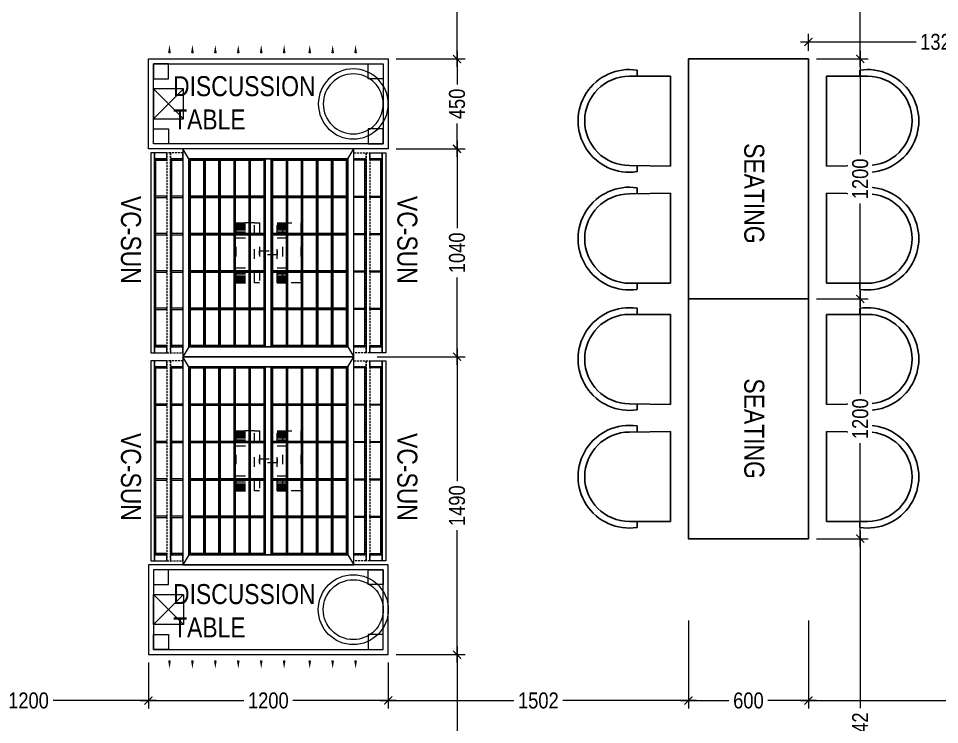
# Model space of a CAD drawing. Extents: x 6455 to 25617, y -919848 to -899772.
# Drawn here: x 14513 to 19122, y -906425 to -902893 of the extents above; entities that cross this region are included whole.
import ezdxf
from ezdxf.lldxf.tags import DXFTag

# ---------------------------------------------------------------- set-up
doc = ezdxf.new("R2010")
doc.units = 0
doc.header["$LTSCALE"] = 40
doc.header["$MEASUREMENT"] = 0
doc.header["$PDMODE"] = 3
for name, pattern in [('a_p6_plan_L18$0$HIDDEN', [0.375, 0.25, -0.125]), ('ACAD_ISO03W100', [30, 12, -18]), ('HIDDEN2', [0.1875, 0.125, -0.0625])]:
    doc.linetypes.add(name, pattern=pattern)
for name, color, linetype, lineweight in [('dimensions', 149, 'Continuous', 5), ('Floor-Unit', 1, 'Continuous', 13), ('LENS_PARTITION', 21, 'Continuous', 25), ('LENS_TEXT', 31, 'HIDDEN2', 5), ('LN-DIMENSION', 252, 'Continuous', 5), ('LN-ELEVATION-1', 81, 'Continuous', 25), ('LN-ELEVATION-2', 103, 'Continuous', 20), ('LN-ELEVATION-3', 125, 'a_p6_plan_L18$0$HIDDEN', 18), ('LN-ELEVATION-4', 145, 'Continuous', 13), ('LN-ELEVATION-5', 167, 'Continuous', 5)]:
    doc.layers.add(name, color=color, linetype=linetype, lineweight=lineweight)
doc.styles.get("Standard").update_dxf_attribs({"font": 'ARIALN.TTF'})
tags = doc.linetypes.add('DASHED2', pattern=[0.375, 0.25, -0.125]).pattern_tags.tags
tags[6:7] = [DXFTag(74, 4), DXFTag(75, 0), DXFTag(340, '0'), DXFTag(46, 1.0), DXFTag(50, 0.0), DXFTag(44, 0.0), DXFTag(45, 0.0)]
tags[4:5] = [DXFTag(74, 4), DXFTag(75, 0), DXFTag(340, '0'), DXFTag(46, 1.0), DXFTag(50, 0.0), DXFTag(44, 0.0), DXFTag(45, 0.0)]
doc.dimstyles.new('Working', dxfattribs={"dimscale": 0.8, "dimtxt": 100, "dimasz": 50, "dimexe": 50, "dimexo": 50, "dimgap": 25, "dimtad": 0, "dimdec": 0, "dimzin": 0, "dimdsep": 46, "dimtxsty": 'Standard', "dimblk": 'ARCHTICK', "dimcen": 0, "dimdle": 50, "dimclrd": 250, "dimclre": 8, "dimclrt": 7, "dimadec": 0, "dimazin": 0, "dimtfac": 1, "dimtdec": 0, "dimtofl": 0, "dimtmove": 1, "dimatfit": 3, "dimfxl": 3, "dimtolj": 1, "dimlwd": 5, "dimlwe": 0, "dimarcsym": 0})

# ---------------------------------------------------------------- blocks, each defined once
blk = doc.blocks.new('GHMHHGD')
at = {"layer": 'LENS_PARTITION'}
for p, q in [((166.7, 201.3), (166.7, 231.6)), ((204.8, 201), (0, 204.1)), ((0, -204.1), (0, 204.1)), ((0, -245.9), (0, -147.2)), ((204.8, -245.9), (0, -245.9)), ((166.7, -245.9), (166.7, -276.5))]:
    blk.add_line(p, q, dxfattribs=at)
for radius, start, end in [(256.9, 261.4591, 98.5409), (223.5, 270, 90)]:
    blk.add_arc((204.8, -22.5), radius, start, end, dxfattribs=at)
blk = doc.blocks.new('ffgd')
at = {"layer": 'LN-ELEVATION-4', "linetype": 'ACAD_ISO03W100', "ltscale": 0.1}
blk.add_lwpolyline([(0, 47.3), (0, -41.5), (-20, -41.5), (-20, 47.3)], close=True, dxfattribs=at)
at = {"layer": 'LN-ELEVATION-5', "linetype": 'ACAD_ISO03W100', "ltscale": 0.1}
for p, q in [((-159.9, 165.7), (-159.9, 47.3)), ((-159.7, 165.7), (-159.7, 47.3)), ((-159.4, 165.7), (-159.4, 47.3)), ((-159, 165.7), (-159, 47.3)), ((-158.5, 165.7), (-158.5, 47.3)), ((-157.9, 165.7), (-157.9, 47.3)), ((-157.1, 165.7), (-157.1, 47.3)), ((-156.1, 165.7), (-156.1, 47.3)), ((-154.1, 165.7), (-154.1, 47.3)), ((-151.1, 165.7), (-151.1, 47.3)), ((-146.1, 165.7), (-146.1, 47.3)), ((-141.1, 165.7), (-141.1, 47.3)), ((-135.1, 165.7), (-135.1, 47.3)), ((-128.1, 165.7), (-128.1, 47.3)), ((-120.1, 165.7), (-120.1, 47.3)), ((-111.1, 165.7), (-111.1, 47.3)), ((-102.1, 165.7), (-102.1, 47.3)), ((-85, 165.7), (-85, 47.3)), ((65, 165.7), (65, 47.3)), ((82.1, 165.7), (82.1, 47.3)), ((91.1, 165.7), (91.1, 47.3)), ((100.1, 165.7), (100.1, 47.3)), ((108.1, 165.7), (108.1, 47.3)), ((115.1, 165.7), (115.1, 47.3)), ((121.1, 165.7), (121.1, 47.3)), ((126.1, 165.7), (126.1, 47.3)), ((131.1, 165.7), (131.1, 47.3)), ((134.1, 165.7), (134.1, 47.3)), ((136.1, 165.7), (136.1, 47.3)), ((137.1, 165.7), (137.1, 47.3)), ((137.9, 165.7), (137.9, 47.3)), ((138.5, 165.7), (138.5, 47.3)), ((139, 165.7), (139, 47.3)), ((139.4, 165.7), (139.4, 47.3)), ((139.7, 165.7), (139.7, 47.3)), ((139.9, 165.7), (139.9, 47.3)), ((-159.9, -41.5), (-159.9, -159.9)), ((-159.7, -41.5), (-159.7, -159.9)), ((-159.4, -41.5), (-159.4, -159.9)), ((-159, -41.5), (-159, -159.9)), ((-158.5, -41.5), (-158.5, -159.9)), ((-157.9, -41.5), (-157.9, -159.9)), ((-157.1, -41.5), (-157.1, -159.9)), ((-156.1, -41.5), (-156.1, -159.9)), ((-154.1, -41.5), (-154.1, -159.9)), ((-151.1, -41.5), (-151.1, -159.9)), ((-146.1, -41.5), (-146.1, -159.9)), ((-141.1, -41.5), (-141.1, -159.9)), ((-135.1, -41.5), (-135.1, -159.9)), ((-128.1, -41.5), (-128.1, -159.9)), ((-120.1, -41.5), (-120.1, -159.9)), ((-111.1, -41.5), (-111.1, -159.9)), ((-102.1, -41.5), (-102.1, -159.9)), ((-85, -41.5), (-85, -159.9)), ((65, -41.5), (65, -159.9)), ((82.1, -41.5), (82.1, -159.9)), ((91.1, -41.5), (91.1, -159.9)), ((100.1, -41.5), (100.1, -159.9)), ((108.1, -41.5), (108.1, -159.9)), ((115.1, -41.5), (115.1, -159.9)), ((121.1, -41.5), (121.1, -159.9)), ((126.1, -41.5), (126.1, -159.9)), ((131.1, -41.5), (131.1, -159.9)), ((134.1, -41.5), (134.1, -159.9)), ((136.1, -41.5), (136.1, -159.9)), ((137.1, -41.5), (137.1, -159.9)), ((137.9, -41.5), (137.9, -159.9)), ((138.5, -41.5), (138.5, -159.9)), ((139, -41.5), (139, -159.9)), ((139.4, -41.5), (139.4, -159.9)), ((139.7, -41.5), (139.7, -159.9)), ((139.9, -41.5), (139.9, -159.9))]:
    blk.add_line(p, q, dxfattribs=at)
for points in [[(140, 73), (140, 165.7), (-160, 165.7), (-160, 73)], [(140, -67.1), (140, -159.9), (-160, -159.9), (-160, -67.1)]]:
    blk.add_lwpolyline(points, dxfattribs=at)
for points in [[(140, 73), (140, 47.3), (-160, 47.3), (-160, 73)], [(140, -41.5), (140, -67.1), (-160, -67.1), (-160, -41.5)]]:
    blk.add_lwpolyline(points, close=True, dxfattribs=at)
blk = doc.blocks.new('VHNDF')
at = {"layer": 'LN-ELEVATION-1'}
for points in [[(-470, -327.4), (470, -327.4), (470, 467.6), (-470, 467.6)], [(-470, 85.1), (470, 85.1), (470, 467.6), (-470, 467.6)], [(-283.2, 85.1), (-277.2, 85.1), (-277.2, 467.6), (-283.2, 467.6)], [(-96.4, 85.1), (-90.4, 85.1), (-90.4, 467.6), (-96.4, 467.6)], [(90.4, 85.1), (96.4, 85.1), (96.4, 467.6), (90.4, 467.6)], [(277.2, 85.1), (283.2, 85.1), (283.2, 467.6), (277.2, 467.6)], [(-470, 386.6), (-283.2, 386.6), (-283.2, 392.6), (-470, 392.6)], [(-277.2, 386.6), (-96.4, 386.6), (-96.4, 392.6), (-277.2, 392.6)], [(-90.4, 386.6), (90.4, 386.6), (90.4, 392.6), (-90.4, 392.6)], [(96.4, 386.6), (277.2, 386.6), (277.2, 392.6), (96.4, 392.6)], [(283.2, 386.6), (470, 386.6), (470, 392.6), (283.2, 392.6)], [(-470, 311.2), (-283.2, 311.2), (-283.2, 317.2), (-470, 317.2)], [(-277.2, 311.2), (-96.4, 311.2), (-96.4, 317.2), (-277.2, 317.2)], [(-90.4, 311.2), (90.4, 311.2), (90.4, 317.2), (-90.4, 317.2)], [(96.4, 311.2), (277.2, 311.2), (277.2, 317.2), (96.4, 317.2)], [(283.2, 311.2), (470, 311.2), (470, 317.2), (283.2, 317.2)], [(-470, 235.8), (-283.2, 235.8), (-283.2, 241.8), (-470, 241.8)], [(-277.2, 235.8), (-96.4, 235.8), (-96.4, 241.8), (-277.2, 241.8)], [(-90.4, 235.8), (90.4, 235.8), (90.4, 241.8), (-90.4, 241.8)], [(96.4, 235.8), (277.2, 235.8), (277.2, 241.8), (96.4, 241.8)], [(283.2, 235.8), (470, 235.8), (470, 241.8), (283.2, 241.8)], [(-470, 160.4), (-283.2, 160.4), (-283.2, 166.4), (-470, 166.4)], [(-277.2, 160.4), (-96.4, 160.4), (-96.4, 166.4), (-277.2, 166.4)], [(-90.4, 160.4), (90.4, 160.4), (90.4, 166.4), (-90.4, 166.4)], [(96.4, 160.4), (277.2, 160.4), (277.2, 166.4), (96.4, 166.4)], [(283.2, 160.4), (470, 160.4), (470, 166.4), (283.2, 166.4)], [(-470, 85.1), (470, 85.1), (470, 55.1), (-470, 55.1)], [(-470, 55.1), (470, 55.1), (470, -327.4), (-470, -327.4)], [(-283.2, 55.1), (-277.2, 55.1), (-277.2, -327.4), (-283.2, -327.4)], [(-96.4, 55.1), (-90.4, 55.1), (-90.4, -327.4), (-96.4, -327.4)], [(90.4, 55.1), (96.4, 55.1), (96.4, -327.4), (90.4, -327.4)], [(277.2, 55.1), (283.2, 55.1), (283.2, -327.4), (277.2, -327.4)], [(-470, -20.3), (-283.2, -20.3), (-283.2, -26.3), (-470, -26.3)], [(-277.2, -20.3), (-96.4, -20.3), (-96.4, -26.3), (-277.2, -26.3)], [(-90.4, -20.3), (90.4, -20.3), (90.4, -26.3), (-90.4, -26.3)], [(96.4, -20.3), (277.2, -20.3), (277.2, -26.3), (96.4, -26.3)], [(283.2, -20.3), (470, -20.3), (470, -26.3), (283.2, -26.3)], [(-470, -95.7), (-283.2, -95.7), (-283.2, -101.7), (-470, -101.7)], [(-277.2, -95.7), (-96.4, -95.7), (-96.4, -101.7), (-277.2, -101.7)], [(-90.4, -95.7), (90.4, -95.7), (90.4, -101.7), (-90.4, -101.7)], [(96.4, -95.7), (277.2, -95.7), (277.2, -101.7), (96.4, -101.7)], [(283.2, -95.7), (470, -95.7), (470, -101.7), (283.2, -101.7)], [(-470, -171.1), (-283.2, -171.1), (-283.2, -177.1), (-470, -177.1)], [(-277.2, -171.1), (-96.4, -171.1), (-96.4, -177.1), (-277.2, -177.1)], [(-90.4, -171.1), (90.4, -171.1), (90.4, -177.1), (-90.4, -177.1)], [(96.4, -171.1), (277.2, -171.1), (277.2, -177.1), (96.4, -177.1)], [(283.2, -171.1), (470, -171.1), (470, -177.1), (283.2, -177.1)], [(-470, -246.4), (-283.2, -246.4), (-283.2, -252.4), (-470, -252.4)], [(-277.2, -246.4), (-96.4, -246.4), (-96.4, -252.4), (-277.2, -252.4)], [(-90.4, -246.4), (90.4, -246.4), (90.4, -252.4), (-90.4, -252.4)], [(96.4, -246.4), (277.2, -246.4), (277.2, -252.4), (96.4, -252.4)], [(283.2, -246.4), (470, -246.4), (470, -252.4), (283.2, -252.4)]]:
    blk.add_lwpolyline(points, close=True, dxfattribs=at)
for points in [[(-283.2, 461.6), (-464, 461.6), (-464, 317.2)], [(-96.4, 461.6), (-277.2, 461.6)], [(90.4, 461.6), (-90.4, 461.6)], [(277.2, 461.6), (96.4, 461.6)], [(464, 317.2), (464, 461.6), (283.2, 461.6)], [(-464, 311.2), (-464, 241.8)], [(464, 241.8), (464, 311.2)], [(-464, 235.8), (-464, 166.4)], [(464, 166.4), (464, 235.8)], [(-464, 160.4), (-464, 91.1), (-283.2, 91.1)], [(283.2, 91.1), (464, 91.1), (464, 160.4)], [(-464, -20.3), (-464, 49.1), (-283.2, 49.1)], [(-277.2, 91.1), (-96.4, 91.1)], [(-277.2, 49.1), (-96.4, 49.1)], [(-90.4, 91.1), (90.4, 91.1)], [(-90.4, 49.1), (90.4, 49.1)], [(96.4, 91.1), (277.2, 91.1)], [(96.4, 49.1), (277.2, 49.1)], [(283.2, 49.1), (464, 49.1), (464, -20.3)], [(-464, -95.7), (-464, -26.3)], [(464, -26.3), (464, -95.7)], [(-464, -171.1), (-464, -101.7)], [(464, -101.7), (464, -171.1)], [(-283.2, -321.4), (-464, -321.4), (-464, -177.1)], [(464, -177.1), (464, -321.4), (283.2, -321.4)], [(-96.4, -321.4), (-277.2, -321.4)], [(90.4, -321.4), (-90.4, -321.4)], [(277.2, -321.4), (96.4, -321.4)]]:
    blk.add_lwpolyline(points, dxfattribs=at)
at = {"layer": 'LN-ELEVATION-2'}
blk.add_lwpolyline([(-520, -357.4), (520, -357.4), (520, 497.6), (-520, 497.6)], close=True, dxfattribs=at)
for points in [[(-470, 467.6), (-520, 497.6)], [(470, 467.6), (520, 497.6)], [(-470, -327.4), (-520, -357.4)], [(470, -327.4), (520, -357.4)]]:
    blk.add_lwpolyline(points, dxfattribs=at)
at = {"layer": 'LN-ELEVATION-3'}
for points in [[(-500, 559.6), (500, 559.6), (500, 577.6), (-500, 577.6)], [(-500, 497.6), (-470, 497.6), (-470, 559.6), (-500, 559.6)], [(470, 497.6), (500, 497.6), (500, 559.6), (470, 559.6)], [(-500, -357.4), (-470, -357.4), (-470, -419.4), (-500, -419.4)], [(470, -357.4), (500, -357.4), (500, -419.4), (470, -419.4)], [(-500, -419.4), (500, -419.4), (500, -437.4), (-500, -437.4)]]:
    blk.add_lwpolyline(points, close=True, dxfattribs=at)
at = {"layer": 'LN-ELEVATION-4'}
for points in [[(-500, 639.6), (500, 639.6), (500, 657.6), (-500, 657.6)], [(-500, 577.6), (-470, 577.6), (-470, 639.6), (-500, 639.6)], [(470, 577.6), (500, 577.6), (500, 639.6), (470, 639.6)], [(-470, 497.6), (-464, 497.6), (-464, 559.6), (-470, 559.6)], [(-464, 553.6), (-283.2, 553.6), (-283.2, 559.6), (-464, 559.6)], [(-283.2, 497.6), (-277.2, 497.6), (-277.2, 559.6), (-283.2, 559.6)], [(-277.2, 553.6), (-96.4, 553.6), (-96.4, 559.6), (-277.2, 559.6)], [(-96.4, 497.6), (-90.4, 497.6), (-90.4, 559.6), (-96.4, 559.6)], [(-90.4, 553.6), (90.4, 553.6), (90.4, 559.6), (-90.4, 559.6)], [(90.4, 497.6), (96.4, 497.6), (96.4, 559.6), (90.4, 559.6)], [(96.4, 553.6), (277.2, 553.6), (277.2, 559.6), (96.4, 559.6)], [(277.2, 497.6), (283.2, 497.6), (283.2, 559.6), (277.2, 559.6)], [(283.2, 553.6), (464, 553.6), (464, 559.6), (283.2, 559.6)], [(464, 497.6), (470, 497.6), (470, 559.6), (464, 559.6)], [(-470, -357.4), (-464, -357.4), (-464, -419.4), (-470, -419.4)], [(-283.2, -357.4), (-277.2, -357.4), (-277.2, -419.4), (-283.2, -419.4)], [(-96.4, -357.4), (-90.4, -357.4), (-90.4, -419.4), (-96.4, -419.4)], [(90.4, -357.4), (96.4, -357.4), (96.4, -419.4), (90.4, -419.4)], [(277.2, -357.4), (283.2, -357.4), (283.2, -419.4), (277.2, -419.4)], [(464, -357.4), (470, -357.4), (470, -419.4), (464, -419.4)], [(-464, -413.4), (-283.2, -413.4), (-283.2, -419.4), (-464, -419.4)], [(-277.2, -413.4), (-96.4, -413.4), (-96.4, -419.4), (-277.2, -419.4)], [(-90.4, -413.4), (90.4, -413.4), (90.4, -419.4), (-90.4, -419.4)], [(96.4, -413.4), (277.2, -413.4), (277.2, -419.4), (96.4, -419.4)], [(283.2, -413.4), (464, -413.4), (464, -419.4), (283.2, -419.4)], [(-500, -437.4), (-470, -437.4), (-470, -499.4), (-500, -499.4)], [(470, -437.4), (500, -437.4), (500, -499.4), (470, -499.4)], [(-500, -499.4), (500, -499.4), (500, -517.4), (-500, -517.4)]]:
    blk.add_lwpolyline(points, close=True, dxfattribs=at)
at = {"layer": 'LN-ELEVATION-5'}
for points in [[(-470, 577.6), (-464, 577.6), (-464, 639.6), (-470, 639.6)], [(-464, 633.6), (-283.2, 633.6), (-283.2, 639.6), (-464, 639.6)], [(-283.2, 577.6), (-277.2, 577.6), (-277.2, 639.6), (-283.2, 639.6)], [(-277.2, 633.6), (-96.4, 633.6), (-96.4, 639.6), (-277.2, 639.6)], [(-96.4, 577.6), (-90.4, 577.6), (-90.4, 639.6), (-96.4, 639.6)], [(-90.4, 633.6), (90.4, 633.6), (90.4, 639.6), (-90.4, 639.6)], [(90.4, 577.6), (96.4, 577.6), (96.4, 639.6), (90.4, 639.6)], [(96.4, 633.6), (277.2, 633.6), (277.2, 639.6), (96.4, 639.6)], [(277.2, 577.6), (283.2, 577.6), (283.2, 639.6), (277.2, 639.6)], [(283.2, 633.6), (464, 633.6), (464, 639.6), (283.2, 639.6)], [(464, 577.6), (470, 577.6), (470, 639.6), (464, 639.6)], [(-470, -437.4), (-464, -437.4), (-464, -499.4), (-470, -499.4)], [(-283.2, -437.4), (-277.2, -437.4), (-277.2, -499.4), (-283.2, -499.4)], [(-96.4, -437.4), (-90.4, -437.4), (-90.4, -499.4), (-96.4, -499.4)], [(90.4, -437.4), (96.4, -437.4), (96.4, -499.4), (90.4, -499.4)], [(277.2, -437.4), (283.2, -437.4), (283.2, -499.4), (277.2, -499.4)], [(464, -437.4), (470, -437.4), (470, -499.4), (464, -499.4)], [(-464, -493.4), (-283.2, -493.4), (-283.2, -499.4), (-464, -499.4)], [(-277.2, -493.4), (-96.4, -493.4), (-96.4, -499.4), (-277.2, -499.4)], [(-90.4, -493.4), (90.4, -493.4), (90.4, -499.4), (-90.4, -499.4)], [(96.4, -493.4), (277.2, -493.4), (277.2, -499.4), (96.4, -499.4)], [(283.2, -493.4), (464, -493.4), (464, -499.4), (283.2, -499.4)]]:
    blk.add_lwpolyline(points, close=True, dxfattribs=at)
at = {"layer": 'LN-DIMENSION'}
blk.add_blockref('ffgd', (10, 67.1), dxfattribs=at)
blk = doc.blocks.new('D-Table-1200')
at = {"layer": 'LN-ELEVATION-1', "linetype": 'ByBlock', "lineweight": -2}
for p, q in [((-1094.5, -480.3), (-1094.5, -479)), ((-979.8, -480.3), (-979.8, -479)), ((-865.1, -480.3), (-865.1, -479)), ((-750.4, -480.3), (-750.4, -479)), ((-635.6, -480.3), (-635.6, -479)), ((-520.9, -480.3), (-520.9, -479)), ((-392.9, -480.3), (-392.9, -479)), ((-278.1, -480.3), (-278.1, -479)), ((-163.4, -480.3), (-163.4, -479))]:
    blk.add_line(p, q, dxfattribs=at)
for points in [[(0, 0), (-1200, 0), (-1200, -450), (0, -450)], [(-25, -25), (-1175, -25), (-1175, -425), (-25, -425)]]:
    blk.add_lwpolyline(points, close=True, dxfattribs=at)
for radius in [175, 150]:
    blk.add_circle((-175, -225), radius, dxfattribs=at)
for points in [[(-1087.9, -480.3), (-1101.2, -480.3), (-1094.5, -520.3)], [(-973.1, -480.3), (-986.5, -480.3), (-979.8, -520.3)], [(-858.4, -480.3), (-871.8, -480.3), (-865.1, -520.3)], [(-743.7, -480.3), (-757, -480.3), (-750.4, -520.3)], [(-629, -480.3), (-642.3, -480.3), (-635.6, -520.3)], [(-514.2, -480.3), (-527.6, -480.3), (-520.9, -520.3)], [(-386.2, -480.3), (-399.5, -480.3), (-392.9, -520.3)], [(-271.5, -480.3), (-284.8, -480.3), (-278.1, -520.3)], [(-156.7, -480.3), (-170.1, -480.3), (-163.4, -520.3)]]:
    blk.add_solid(points, dxfattribs=at)
at = {"layer": 'LN-ELEVATION-5', "linetype": 'ByBlock', "lineweight": -2}
for p, q in [((-1025, -300), (-1175, -150)), ((-1175, -300), (-1025, -150))]:
    blk.add_line(p, q, dxfattribs=at)
for points in [[(-1100, -25), (-1175, -25), (-1175, -100), (-1100, -100)], [(-100, -25), (-25, -25), (-25, -100), (-100, -100)], [(-1025, -300), (-1175, -300), (-1175, -150), (-1025, -150)], [(-1100, -425), (-1175, -425), (-1175, -350), (-1100, -350)], [(-100, -425), (-25, -425), (-25, -350), (-100, -350)]]:
    blk.add_lwpolyline(points, close=True, dxfattribs=at)
blk = doc.blocks.new('_ArchTick')
at = {"const_width": 0.15}
blk.add_lwpolyline([(-0.5, -0.5), (0.5, 0.5)], dxfattribs=at)
blk = doc.blocks.new('*D74')
at = {"layer": 'Defpoints', "color": 0, "ltscale": 50, "transparency": 16777216}
for p in [(13963.1, -906075.3), (15163.1, -906075.3), (15163.1, -906305.1)]:
    blk.add_point(p, dxfattribs=at)
at = {"layer": 'dimensions', "color": 8, "linetype": 'DASHED2', "lineweight": 0, "ltscale": 50, "transparency": 16777216}
for p, q in [((13963.1, -906115.3), (13963.1, -906345.1)), ((15163.1, -906115.3), (15163.1, -906345.1))]:
    blk.add_line(p, q, dxfattribs=at)
at = {"layer": 'dimensions', "color": 250, "linetype": 'DASHED2', "lineweight": 5, "ltscale": 50, "transparency": 16777216}
for p, q in [((13923.1, -906305.1), (14448.3, -906305.1)), ((15203.1, -906305.1), (14677.9, -906305.1))]:
    blk.add_line(p, q, dxfattribs=at)
at = {"layer": 'dimensions', "color": 250, "lineweight": 5, "ltscale": 50, "transparency": 16777216, "xscale": 40, "yscale": 40, "zscale": 40, "rotation": 180}
blk.add_blockref('_ArchTick', (13963.1, -906305.1), dxfattribs=at)
at = {"layer": 'dimensions', "color": 250, "lineweight": 5, "ltscale": 50, "transparency": 16777216, "xscale": 40, "yscale": 40, "zscale": 40}
blk.add_blockref('_ArchTick', (15163.1, -906305.1), dxfattribs=at)
at = {"layer": 'dimensions', "color": 7, "ltscale": 50, "transparency": 16777216, "insert": (14563.1, -906305.1), "char_height": 80, "attachment_point": 5, "bg_fill": 3, "box_fill_scale": 1.25, "bg_fill_color": 9, "bg_fill_true_color": 13158600, "bg_fill_transparency": 0}
blk.add_mtext('\\A1;1200', dxfattribs=at)
blk = doc.blocks.new('*D75')
at = {"layer": 'Defpoints', "color": 0, "ltscale": 50, "transparency": 16777216}
for p in [(15163.1, -906075.3), (16363.1, -906075.3), (16363.1, -906305.1)]:
    blk.add_point(p, dxfattribs=at)
at = {"layer": 'dimensions', "color": 8, "linetype": 'DASHED2', "lineweight": 0, "ltscale": 50, "transparency": 16777216}
for p, q in [((15163.1, -906115.3), (15163.1, -906345.1)), ((16363.1, -906115.3), (16363.1, -906345.1))]:
    blk.add_line(p, q, dxfattribs=at)
at = {"layer": 'dimensions', "color": 250, "linetype": 'DASHED2', "lineweight": 5, "ltscale": 50, "transparency": 16777216}
for p, q in [((15123.1, -906305.1), (15648.3, -906305.1)), ((16403.1, -906305.1), (15877.9, -906305.1))]:
    blk.add_line(p, q, dxfattribs=at)
at = {"layer": 'dimensions', "color": 250, "lineweight": 5, "ltscale": 50, "transparency": 16777216, "xscale": 40, "yscale": 40, "zscale": 40, "rotation": 180}
blk.add_blockref('_ArchTick', (15163.1, -906305.1), dxfattribs=at)
at = {"layer": 'dimensions', "color": 250, "lineweight": 5, "ltscale": 50, "transparency": 16777216, "xscale": 40, "yscale": 40, "zscale": 40}
blk.add_blockref('_ArchTick', (16363.1, -906305.1), dxfattribs=at)
at = {"layer": 'dimensions', "color": 7, "ltscale": 50, "transparency": 16777216, "insert": (15763.1, -906305.1), "char_height": 80, "attachment_point": 5, "bg_fill": 3, "box_fill_scale": 1.25, "bg_fill_color": 9, "bg_fill_true_color": 13158600, "bg_fill_transparency": 0}
blk.add_mtext('\\A1;1200', dxfattribs=at)
blk = doc.blocks.new('*D76')
at = {"layer": 'Defpoints', "color": 0, "ltscale": 50, "transparency": 16777216}
for p in [(17865.2, -905495.3), (16363.1, -906075.3), (17865.2, -906305.1)]:
    blk.add_point(p, dxfattribs=at)
at = {"layer": 'dimensions', "color": 8, "linetype": 'DASHED2', "lineweight": 0, "ltscale": 50, "transparency": 16777216}
for p, q in [((17865.2, -905905.1), (17865.2, -906345.1)), ((16363.1, -906115.3), (16363.1, -906345.1))]:
    blk.add_line(p, q, dxfattribs=at)
at = {"layer": 'dimensions', "color": 250, "linetype": 'DASHED2', "lineweight": 5, "ltscale": 50, "transparency": 16777216}
for p, q in [((16323.1, -906305.1), (16999.5, -906305.1)), ((17905.2, -906305.1), (17228.7, -906305.1))]:
    blk.add_line(p, q, dxfattribs=at)
at = {"layer": 'dimensions', "color": 250, "lineweight": 5, "ltscale": 50, "transparency": 16777216, "xscale": 40, "yscale": 40, "zscale": 40, "rotation": 180}
blk.add_blockref('_ArchTick', (16363.1, -906305.1), dxfattribs=at)
at = {"layer": 'dimensions', "color": 250, "lineweight": 5, "ltscale": 50, "transparency": 16777216, "xscale": 40, "yscale": 40, "zscale": 40}
blk.add_blockref('_ArchTick', (17865.2, -906305.1), dxfattribs=at)
at = {"layer": 'dimensions', "color": 7, "ltscale": 50, "transparency": 16777216, "insert": (17114.1, -906305.1), "char_height": 80, "attachment_point": 5, "bg_fill": 3, "box_fill_scale": 1.25, "bg_fill_color": 9, "bg_fill_true_color": 13158600, "bg_fill_transparency": 0}
blk.add_mtext('\\A1;1502', dxfattribs=at)
blk = doc.blocks.new('*D77')
at = {"layer": 'Defpoints', "color": 0, "ltscale": 50, "transparency": 16777216}
for p in [(17865.2, -905495.3), (18465.2, -905495.3), (18465.2, -906305.1)]:
    blk.add_point(p, dxfattribs=at)
at = {"layer": 'dimensions', "color": 8, "linetype": 'DASHED2', "lineweight": 0, "ltscale": 50, "transparency": 16777216}
for p, q in [((17865.2, -905905.1), (17865.2, -906345.1)), ((18465.2, -905905.1), (18465.2, -906345.1))]:
    blk.add_line(p, q, dxfattribs=at)
at = {"layer": 'dimensions', "color": 250, "linetype": 'DASHED2', "lineweight": 5, "ltscale": 50, "transparency": 16777216}
for p, q in [((17825.2, -906305.1), (18072.6, -906305.1)), ((18505.2, -906305.1), (18257.7, -906305.1))]:
    blk.add_line(p, q, dxfattribs=at)
at = {"layer": 'dimensions', "color": 250, "lineweight": 5, "ltscale": 50, "transparency": 16777216, "xscale": 40, "yscale": 40, "zscale": 40, "rotation": 180}
blk.add_blockref('_ArchTick', (17865.2, -906305.1), dxfattribs=at)
at = {"layer": 'dimensions', "color": 250, "lineweight": 5, "ltscale": 50, "transparency": 16777216, "xscale": 40, "yscale": 40, "zscale": 40}
blk.add_blockref('_ArchTick', (18465.2, -906305.1), dxfattribs=at)
at = {"layer": 'dimensions', "color": 7, "ltscale": 50, "transparency": 16777216, "insert": (18165.2, -906305.1), "char_height": 80, "attachment_point": 5, "bg_fill": 3, "box_fill_scale": 1.25, "bg_fill_color": 9, "bg_fill_true_color": 13158600, "bg_fill_transparency": 0}
blk.add_mtext('\\A1;600', dxfattribs=at)
blk = doc.blocks.new('*D78')
at = {"layer": 'Defpoints', "color": 0, "ltscale": 50, "transparency": 16777216}
for p in [(18465.2, -905495.3), (20245.3, -905652), (20245.3, -906305.1)]:
    blk.add_point(p, dxfattribs=at)
at = {"layer": 'dimensions', "color": 8, "linetype": 'DASHED2', "lineweight": 0, "ltscale": 50, "transparency": 16777216}
for p, q in [((18465.2, -905905.1), (18465.2, -906345.1)), ((20245.3, -905905.1), (20245.3, -906345.1))]:
    blk.add_line(p, q, dxfattribs=at)
at = {"layer": 'dimensions', "color": 250, "linetype": 'DASHED2', "lineweight": 5, "ltscale": 50, "transparency": 16777216}
for p, q in [((18425.2, -906305.1), (19240.4, -906305.1)), ((20285.3, -906305.1), (19470, -906305.1))]:
    blk.add_line(p, q, dxfattribs=at)
at = {"layer": 'dimensions', "color": 250, "lineweight": 5, "ltscale": 50, "transparency": 16777216, "xscale": 40, "yscale": 40, "zscale": 40, "rotation": 180}
blk.add_blockref('_ArchTick', (18465.2, -906305.1), dxfattribs=at)
at = {"layer": 'dimensions', "color": 250, "lineweight": 5, "ltscale": 50, "transparency": 16777216, "xscale": 40, "yscale": 40, "zscale": 40}
blk.add_blockref('_ArchTick', (20245.3, -906305.1), dxfattribs=at)
at = {"layer": 'dimensions', "color": 7, "ltscale": 50, "transparency": 16777216, "insert": (19355.2, -906305.1), "char_height": 80, "attachment_point": 5, "bg_fill": 3, "box_fill_scale": 1.25, "bg_fill_color": 9, "bg_fill_true_color": 13158600, "bg_fill_transparency": 0}
blk.add_mtext('\\A1;1780', dxfattribs=at)
blk = doc.blocks.new('*D88')
at = {"layer": 'Defpoints', "color": 0, "ltscale": 50, "transparency": 16777216}
for p in [(16363.1, -906075.3), (16707.5, -906075.3), (16636.8, -907437.6)]:
    blk.add_point(p, dxfattribs=at)
at = {"layer": 'dimensions', "color": 8, "linetype": 'DASHED2', "lineweight": 0, "ltscale": 50, "transparency": 16777216}
for p, q in [((16403.1, -906075.3), (16747.5, -906075.3)), ((16676.8, -907437.6), (16747.5, -907437.6))]:
    blk.add_line(p, q, dxfattribs=at)
at = {"layer": 'dimensions', "color": 250, "linetype": 'DASHED2', "lineweight": 5, "ltscale": 50, "transparency": 16777216}
for p, q in [((16707.5, -906035.3), (16707.5, -906641.9)), ((16707.5, -907477.6), (16707.5, -906871.1))]:
    blk.add_line(p, q, dxfattribs=at)
at = {"layer": 'dimensions', "color": 250, "lineweight": 5, "ltscale": 50, "transparency": 16777216, "xscale": 40, "yscale": 40, "zscale": 40}
for p, rotation in [((16707.5, -906075.3), 90), ((16707.5, -907437.6), 270)]:
    blk.add_blockref('_ArchTick', p, dxfattribs=dict(at, rotation=rotation))
at = {"layer": 'dimensions', "color": 7, "ltscale": 50, "transparency": 16777216, "insert": (16707.5, -906756.5), "char_height": 80, "attachment_point": 5, "rotation": 90, "bg_fill": 3, "box_fill_scale": 1.25, "bg_fill_color": 9, "bg_fill_true_color": 13158600, "bg_fill_transparency": 0}
blk.add_mtext('\\A1;1362', dxfattribs=at)
blk = doc.blocks.new('*D89')
at = {"layer": 'Defpoints', "color": 0, "ltscale": 50, "transparency": 16777216}
for p in [(16190.6, -904585.3), (16707.5, -904585.3), (16363.1, -906075.3)]:
    blk.add_point(p, dxfattribs=at)
at = {"layer": 'dimensions', "color": 250, "linetype": 'DASHED2', "lineweight": 5, "ltscale": 50, "transparency": 16777216}
for p, q in [((16707.5, -904545.3), (16707.5, -905215.5)), ((16707.5, -906115.3), (16707.5, -905445.1))]:
    blk.add_line(p, q, dxfattribs=at)
at = {"layer": 'dimensions', "color": 8, "linetype": 'DASHED2', "lineweight": 0, "ltscale": 50, "transparency": 16777216}
for p, q in [((16307.5, -904585.3), (16747.5, -904585.3)), ((16403.1, -906075.3), (16747.5, -906075.3))]:
    blk.add_line(p, q, dxfattribs=at)
at = {"layer": 'dimensions', "color": 250, "lineweight": 5, "ltscale": 50, "transparency": 16777216, "xscale": 40, "yscale": 40, "zscale": 40}
for p, rotation in [((16707.5, -904585.3), 90), ((16707.5, -906075.3), 270)]:
    blk.add_blockref('_ArchTick', p, dxfattribs=dict(at, rotation=rotation))
at = {"layer": 'dimensions', "color": 7, "ltscale": 50, "transparency": 16777216, "insert": (16707.5, -905330.3), "char_height": 80, "attachment_point": 5, "rotation": 90, "bg_fill": 3, "box_fill_scale": 1.25, "bg_fill_color": 9, "bg_fill_true_color": 13158600, "bg_fill_transparency": 0}
blk.add_mtext('\\A1;1490', dxfattribs=at)
blk = doc.blocks.new('*D90')
at = {"layer": 'Defpoints', "color": 0, "ltscale": 50, "transparency": 16777216}
for p in [(16363.1, -903545.3), (16707.5, -903545.3), (16190.6, -904585.3)]:
    blk.add_point(p, dxfattribs=at)
at = {"layer": 'dimensions', "color": 250, "linetype": 'DASHED2', "lineweight": 5, "ltscale": 50, "transparency": 16777216}
for p, q in [((16707.5, -903505.3), (16707.5, -903950.5)), ((16707.5, -904625.3), (16707.5, -904180.1))]:
    blk.add_line(p, q, dxfattribs=at)
at = {"layer": 'dimensions', "color": 8, "linetype": 'DASHED2', "lineweight": 0, "ltscale": 50, "transparency": 16777216}
for p, q in [((16403.1, -903545.3), (16747.5, -903545.3)), ((16307.5, -904585.3), (16747.5, -904585.3))]:
    blk.add_line(p, q, dxfattribs=at)
at = {"layer": 'dimensions', "color": 250, "lineweight": 5, "ltscale": 50, "transparency": 16777216, "xscale": 40, "yscale": 40, "zscale": 40}
for p, rotation in [((16707.5, -903545.3), 90), ((16707.5, -904585.3), 270)]:
    blk.add_blockref('_ArchTick', p, dxfattribs=dict(at, rotation=rotation))
at = {"layer": 'dimensions', "color": 7, "ltscale": 50, "transparency": 16777216, "insert": (16707.5, -904065.3), "char_height": 80, "attachment_point": 5, "rotation": 90, "bg_fill": 3, "box_fill_scale": 1.25, "bg_fill_color": 9, "bg_fill_true_color": 13158600, "bg_fill_transparency": 0}
blk.add_mtext('\\A1;1040', dxfattribs=at)
blk = doc.blocks.new('*D91')
at = {"layer": 'Defpoints', "color": 0, "ltscale": 50, "transparency": 16777216}
for p in [(16363.1, -903095.3), (16707.5, -903095.3), (16363.1, -903545.3)]:
    blk.add_point(p, dxfattribs=at)
at = {"layer": 'dimensions', "color": 250, "linetype": 'DASHED2', "lineweight": 5, "ltscale": 50, "transparency": 16777216}
for p, q in [((16707.5, -903055.3), (16707.5, -903226.6)), ((16707.5, -903585.3), (16707.5, -903414))]:
    blk.add_line(p, q, dxfattribs=at)
at = {"layer": 'dimensions', "color": 8, "linetype": 'DASHED2', "lineweight": 0, "ltscale": 50, "transparency": 16777216}
for p, q in [((16403.1, -903095.3), (16747.5, -903095.3)), ((16403.1, -903545.3), (16747.5, -903545.3))]:
    blk.add_line(p, q, dxfattribs=at)
at = {"layer": 'dimensions', "color": 250, "lineweight": 5, "ltscale": 50, "transparency": 16777216, "xscale": 40, "yscale": 40, "zscale": 40}
for p, rotation in [((16707.5, -903095.3), 90), ((16707.5, -903545.3), 270)]:
    blk.add_blockref('_ArchTick', p, dxfattribs=dict(at, rotation=rotation))
at = {"layer": 'dimensions', "color": 7, "ltscale": 50, "transparency": 16777216, "insert": (16707.5, -903320.3), "char_height": 80, "attachment_point": 5, "rotation": 90, "bg_fill": 3, "box_fill_scale": 1.25, "bg_fill_color": 9, "bg_fill_true_color": 13158600, "bg_fill_transparency": 0}
blk.add_mtext('\\A1;450', dxfattribs=at)
blk = doc.blocks.new('*D92')
at = {"layer": 'Defpoints', "color": 0, "ltscale": 50, "transparency": 16777216}
for p in [(16654.3, -901732.5), (16707.5, -901732.5), (16363.1, -903095.3)]:
    blk.add_point(p, dxfattribs=at)
at = {"layer": 'dimensions', "color": 250, "linetype": 'DASHED2', "lineweight": 5, "ltscale": 50, "transparency": 16777216}
for p, q in [((16707.5, -901692.5), (16707.5, -902299.1)), ((16707.5, -903135.3), (16707.5, -902528.7))]:
    blk.add_line(p, q, dxfattribs=at)
at = {"layer": 'dimensions', "color": 8, "linetype": 'DASHED2', "lineweight": 0, "ltscale": 50, "transparency": 16777216}
for p, q in [((16694.3, -901732.5), (16747.5, -901732.5)), ((16403.1, -903095.3), (16747.5, -903095.3))]:
    blk.add_line(p, q, dxfattribs=at)
at = {"layer": 'dimensions', "color": 250, "lineweight": 5, "ltscale": 50, "transparency": 16777216, "xscale": 40, "yscale": 40, "zscale": 40}
for p, rotation in [((16707.5, -901732.5), 90), ((16707.5, -903095.3), 270)]:
    blk.add_blockref('_ArchTick', p, dxfattribs=dict(at, rotation=rotation))
at = {"layer": 'dimensions', "color": 7, "ltscale": 50, "transparency": 16777216, "insert": (16707.5, -902413.9), "char_height": 80, "attachment_point": 5, "rotation": 90, "bg_fill": 3, "box_fill_scale": 1.25, "bg_fill_color": 9, "bg_fill_true_color": 13158600, "bg_fill_transparency": 0}
blk.add_mtext('\\A1;1363', dxfattribs=at)
blk = doc.blocks.new('*D94')
at = {"layer": 'Defpoints', "color": 0, "ltscale": 50, "transparency": 16777216}
for p in [(18465.2, -905495.3), (18724.7, -905495.3), (18804.3, -907437.6)]:
    blk.add_point(p, dxfattribs=at)
at = {"layer": 'dimensions', "color": 250, "linetype": 'DASHED2', "lineweight": 5, "ltscale": 50, "transparency": 16777216}
for p, q in [((18724.7, -905455.3), (18724.7, -906351.9)), ((18724.7, -907477.6), (18724.7, -906581.1))]:
    blk.add_line(p, q, dxfattribs=at)
at = {"layer": 'dimensions', "color": 8, "linetype": 'DASHED2', "lineweight": 0, "ltscale": 50, "transparency": 16777216}
for p, q in [((18505.2, -905495.3), (18764.7, -905495.3)), ((18764.3, -907437.6), (18684.7, -907437.6))]:
    blk.add_line(p, q, dxfattribs=at)
at = {"layer": 'dimensions', "color": 250, "lineweight": 5, "ltscale": 50, "transparency": 16777216, "xscale": 40, "yscale": 40, "zscale": 40}
for p, rotation in [((18724.7, -905495.3), 90), ((18724.7, -907437.6), 270)]:
    blk.add_blockref('_ArchTick', p, dxfattribs=dict(at, rotation=rotation))
at = {"layer": 'dimensions', "color": 7, "ltscale": 50, "transparency": 16777216, "insert": (18724.7, -906466.5), "char_height": 80, "attachment_point": 5, "rotation": 90, "bg_fill": 3, "box_fill_scale": 1.25, "bg_fill_color": 9, "bg_fill_true_color": 13158600, "bg_fill_transparency": 0}
blk.add_mtext('\\A1;1942', dxfattribs=at)
blk = doc.blocks.new('*D95')
at = {"layer": 'Defpoints', "color": 0, "ltscale": 50, "transparency": 16777216}
for p in [(18465.2, -904295.3), (18724.7, -904295.3), (18465.2, -905495.3)]:
    blk.add_point(p, dxfattribs=at)
at = {"layer": 'dimensions', "color": 250, "linetype": 'DASHED2', "lineweight": 5, "ltscale": 50, "transparency": 16777216}
for p, q in [((18724.7, -904255.3), (18724.7, -904780.5)), ((18724.7, -905535.3), (18724.7, -905010.1))]:
    blk.add_line(p, q, dxfattribs=at)
at = {"layer": 'dimensions', "color": 8, "linetype": 'DASHED2', "lineweight": 0, "ltscale": 50, "transparency": 16777216}
for p, q in [((18505.2, -904295.3), (18764.7, -904295.3)), ((18505.2, -905495.3), (18764.7, -905495.3))]:
    blk.add_line(p, q, dxfattribs=at)
at = {"layer": 'dimensions', "color": 250, "lineweight": 5, "ltscale": 50, "transparency": 16777216, "xscale": 40, "yscale": 40, "zscale": 40}
for p, rotation in [((18724.7, -904295.3), 90), ((18724.7, -905495.3), 270)]:
    blk.add_blockref('_ArchTick', p, dxfattribs=dict(at, rotation=rotation))
at = {"layer": 'dimensions', "color": 7, "ltscale": 50, "transparency": 16777216, "insert": (18724.7, -904895.3), "char_height": 80, "attachment_point": 5, "rotation": 90, "bg_fill": 3, "box_fill_scale": 1.25, "bg_fill_color": 9, "bg_fill_true_color": 13158600, "bg_fill_transparency": 0}
blk.add_mtext('\\A1;1200', dxfattribs=at)
blk = doc.blocks.new('*D96')
at = {"layer": 'Defpoints', "color": 0, "ltscale": 50, "transparency": 16777216}
for p in [(18465.2, -903095.3), (18724.7, -903095.3), (18465.2, -904295.3)]:
    blk.add_point(p, dxfattribs=at)
at = {"layer": 'dimensions', "color": 250, "linetype": 'DASHED2', "lineweight": 5, "ltscale": 50, "transparency": 16777216}
for p, q in [((18724.7, -903055.3), (18724.7, -903580.5)), ((18724.7, -904335.3), (18724.7, -903810.1))]:
    blk.add_line(p, q, dxfattribs=at)
at = {"layer": 'dimensions', "color": 8, "linetype": 'DASHED2', "lineweight": 0, "ltscale": 50, "transparency": 16777216}
for p, q in [((18505.2, -903095.3), (18764.7, -903095.3)), ((18505.2, -904295.3), (18764.7, -904295.3))]:
    blk.add_line(p, q, dxfattribs=at)
at = {"layer": 'dimensions', "color": 250, "lineweight": 5, "ltscale": 50, "transparency": 16777216, "xscale": 40, "yscale": 40, "zscale": 40}
for p, rotation in [((18724.7, -903095.3), 90), ((18724.7, -904295.3), 270)]:
    blk.add_blockref('_ArchTick', p, dxfattribs=dict(at, rotation=rotation))
at = {"layer": 'dimensions', "color": 7, "ltscale": 50, "transparency": 16777216, "insert": (18724.7, -903695.3), "char_height": 80, "attachment_point": 5, "rotation": 90, "bg_fill": 3, "box_fill_scale": 1.25, "bg_fill_color": 9, "bg_fill_true_color": 13158600, "bg_fill_transparency": 0}
blk.add_mtext('\\A1;1200', dxfattribs=at)
blk = doc.blocks.new('*D97')
at = {"layer": 'Defpoints', "color": 0, "ltscale": 50, "transparency": 16777216}
for p in [(18526.5, -901732.5), (18724.7, -901732.5), (18465.2, -903095.3)]:
    blk.add_point(p, dxfattribs=at)
at = {"layer": 'dimensions', "color": 250, "linetype": 'DASHED2', "lineweight": 5, "ltscale": 50, "transparency": 16777216}
for p, q in [((18724.7, -901692.5), (18724.7, -902299.1)), ((18724.7, -903135.3), (18724.7, -902528.7))]:
    blk.add_line(p, q, dxfattribs=at)
at = {"layer": 'dimensions', "color": 8, "linetype": 'DASHED2', "lineweight": 0, "ltscale": 50, "transparency": 16777216}
for p, q in [((18566.5, -901732.5), (18764.7, -901732.5)), ((18505.2, -903095.3), (18764.7, -903095.3))]:
    blk.add_line(p, q, dxfattribs=at)
at = {"layer": 'dimensions', "color": 250, "lineweight": 5, "ltscale": 50, "transparency": 16777216, "xscale": 40, "yscale": 40, "zscale": 40}
for p, rotation in [((18724.7, -901732.5), 90), ((18724.7, -903095.3), 270)]:
    blk.add_blockref('_ArchTick', p, dxfattribs=dict(at, rotation=rotation))
at = {"layer": 'dimensions', "color": 7, "ltscale": 50, "transparency": 16777216, "insert": (18724.7, -902413.9), "char_height": 80, "attachment_point": 5, "rotation": 90, "bg_fill": 3, "box_fill_scale": 1.25, "bg_fill_color": 9, "bg_fill_true_color": 13158600, "bg_fill_transparency": 0}
blk.add_mtext('\\A1;1363', dxfattribs=at)
blk = doc.blocks.new('*D112')
at = {"layer": 'Defpoints', "color": 0, "ltscale": 50, "transparency": 16777216}
for p in [(19787.9, -903010.2), (18465.2, -903095.3), (19787.9, -903095.3)]:
    blk.add_point(p, dxfattribs=at)
at = {"layer": 'dimensions', "color": 8, "lineweight": 0, "ltscale": 50, "transparency": 16777216}
for p, q in [((18465.2, -903055.3), (18465.2, -902970.2)), ((19787.9, -903055.3), (19787.9, -902970.2))]:
    blk.add_line(p, q, dxfattribs=at)
at = {"layer": 'dimensions', "color": 250, "lineweight": 5, "ltscale": 50, "transparency": 16777216}
for p, q in [((18425.2, -903010.2), (19011.7, -903010.2)), ((19827.9, -903010.2), (19241.4, -903010.2))]:
    blk.add_line(p, q, dxfattribs=at)
at = {"layer": 'dimensions', "color": 250, "lineweight": 5, "ltscale": 50, "transparency": 16777216, "xscale": 40, "yscale": 40, "zscale": 40, "rotation": 180}
blk.add_blockref('_ArchTick', (18465.2, -903010.2), dxfattribs=at)
at = {"layer": 'dimensions', "color": 250, "lineweight": 5, "ltscale": 50, "transparency": 16777216, "xscale": 40, "yscale": 40, "zscale": 40}
blk.add_blockref('_ArchTick', (19787.9, -903010.2), dxfattribs=at)
at = {"layer": 'dimensions', "color": 7, "ltscale": 50, "transparency": 16777216, "insert": (19126.5, -903010.2), "char_height": 80, "attachment_point": 5, "bg_fill": 3, "box_fill_scale": 1.25, "bg_fill_color": 9, "bg_fill_true_color": 13158600, "bg_fill_transparency": 0}
blk.add_mtext('\\A1;1323', dxfattribs=at)

msp = doc.modelspace()

# ---------------------------------------------------------------- linework, layer by layer
at = {"layer": 'LENS_PARTITION'}
for points in [[(18465.2, -903095.3), (18465.2, -904295.3), (17865.2, -904295.3), (17865.2, -903095.3)], [(18465.2, -905495.3), (18465.2, -904295.3), (17865.2, -904295.3), (17865.2, -905495.3)]]:
    msp.add_lwpolyline(points, close=True, dxfattribs=at)

# ---------------------------------------------------------------- block references
at = {"rotation": 180}
for p in [(17774.5, -903427.6), (17774.5, -904619.3)]:
    msp.add_blockref('GHMHHGD', p, dxfattribs=at)
at = {"xscale": -1, "rotation": 180}
for p in [(18555.9, -903427.6), (18555.9, -904619.3)]:
    msp.add_blockref('GHMHHGD', p, dxfattribs=at)
at = {"xscale": -1}
for p in [(17774.5, -903971.3), (17774.5, -905163)]:
    msp.add_blockref('GHMHHGD', p, dxfattribs=at)
for p in [(18555.9, -903971.3), (18555.9, -905163)]:
    msp.add_blockref('GHMHHGD', p)
at = {"layer": 'Floor-Unit', "xscale": -1, "rotation": 180}
msp.add_blockref('D-Table-1200', (16363.1, -903545.3), dxfattribs=at)
at = {"layer": 'Floor-Unit', "rotation": 89.99999999999999}
for p in [(15833.2, -904065.3), (15833.2, -905105.3)]:
    msp.add_blockref('VHNDF', p, dxfattribs=at)
at = {"layer": 'Floor-Unit'}
msp.add_blockref('D-Table-1200', (16363.1, -905625.3), dxfattribs=at)

# ---------------------------------------------------------------- texts
at = {"layer": 'LENS_TEXT', "linetype": 'Continuous', "ltscale": 3, "char_height": 100, "width": 551.363, "attachment_point": 5}
for insert in [(15562.2, -903314.8), (15562.2, -905855.8)]:
    msp.add_mtext('\\pxql;DISCUSSION TABLE', dxfattribs=dict(at, insert=insert))
at = {"layer": 'LENS_TEXT', "linetype": 'Continuous', "ltscale": 3, "char_height": 100, "attachment_point": 5, "rotation": 270}
for s, insert in [('SEATING ', (18193.6, -903767.6)), ('VC-SUN', (15075.2, -904000.3)), ('VC-SUN', (16458, -904000.3)), ('SEATING ', (18193.6, -904944.6)), ('VC-SUN', (15075.2, -905186.3)), ('VC-SUN', (16458, -905186.3))]:
    msp.add_mtext_dynamic_manual_height_columns(s, width=395.256, gutter_width=1, heights=[0], dxfattribs=dict(at, insert=insert))

# ---------------------------------------------------------------- next in the draw order: dimensions: what is measured, and where the dimension line sits
at = {"layer": 'dimensions', "color": 3, "ltscale": 50, "true_color": 0x15f609}
dim = msp.add_linear_dim(base=(15163.1, -906305.1), p1=(13963.1, -906075.3), p2=(15163.1, -906075.3), dimstyle='Working', override={"dimfxl": 500, "dimfxlon": 1, "dimtfill": 1, "dimarcsym": 1}, dxfattribs=at)
dim.commit()
dim.dimension.update_dxf_attribs({"geometry": '*D74', "text_midpoint": (14563.1, -906305.1)})

# ---------------------------------------------------------------- next in the draw order: dimensions: what is measured, and where the dimension line sits
dim = msp.add_linear_dim(base=(16363.1, -906305.1), p1=(15163.1, -906075.3), p2=(16363.1, -906075.3), dimstyle='Working', override={"dimfxl": 500, "dimfxlon": 1, "dimtfill": 1, "dimarcsym": 1}, dxfattribs=at)
dim.commit()
dim.dimension.update_dxf_attribs({"geometry": '*D75', "text_midpoint": (15763.1, -906305.1)})

# ---------------------------------------------------------------- next in the draw order: dimensions: what is measured, and where the dimension line sits
dim = msp.add_linear_dim(base=(17865.2, -906305.1), p1=(16363.1, -906075.3), p2=(17865.2, -905495.3), dimstyle='Working', override={"dimfxl": 500, "dimfxlon": 1, "dimtfill": 1, "dimarcsym": 1}, dxfattribs=at)
dim.commit()
dim.dimension.update_dxf_attribs({"geometry": '*D76', "text_midpoint": (17114.1, -906305.1)})

# ---------------------------------------------------------------- next in the draw order: dimensions: what is measured, and where the dimension line sits
dim = msp.add_linear_dim(base=(18465.2, -906305.1), p1=(17865.2, -905495.3), p2=(18465.2, -905495.3), dimstyle='Working', override={"dimfxl": 500, "dimfxlon": 1, "dimtfill": 1, "dimarcsym": 1}, dxfattribs=at)
dim.commit()
dim.dimension.update_dxf_attribs({"geometry": '*D77', "text_midpoint": (18165.2, -906305.1)})
dim = msp.add_linear_dim(base=(16707.5, -906075.3), p1=(16636.8, -907437.6), p2=(16363.1, -906075.3), angle=90, dimstyle='Working', override={"dimfxl": 500, "dimfxlon": 1, "dimtfill": 1, "dimarcsym": 1}, dxfattribs=at)
dim.commit()
dim.dimension.update_dxf_attribs({"geometry": '*D88', "text_midpoint": (16707.5, -906756.5)})

# ---------------------------------------------------------------- next in the draw order: dimensions: what is measured, and where the dimension line sits
dim = msp.add_linear_dim(base=(16707.5, -904585.3), p1=(16363.1, -906075.3), p2=(16190.6, -904585.3), angle=90, dimstyle='Working', override={"dimfxl": 500, "dimfxlon": 1, "dimtfill": 1, "dimarcsym": 1}, dxfattribs=at)
dim.commit()
dim.dimension.update_dxf_attribs({"geometry": '*D89', "text_midpoint": (16707.5, -905330.3)})
dim = msp.add_linear_dim(base=(20245.3, -906305.1), p1=(18465.2, -905495.3), p2=(20245.3, -905652), dimstyle='Working', override={"dimfxl": 500, "dimfxlon": 1, "dimtfill": 1, "dimarcsym": 1}, dxfattribs=at)
dim.commit()
dim.dimension.update_dxf_attribs({"geometry": '*D78', "text_midpoint": (19355.2, -906305.1)})

# ---------------------------------------------------------------- next in the draw order: dimensions: what is measured, and where the dimension line sits
for base, p1, p2, picture, middle in [((16707.5, -903545.3), (16190.6, -904585.3), (16363.1, -903545.3), '*D90', (16707.5, -904065.3)), ((18724.7, -905495.3), (18804.3, -907437.6), (18465.2, -905495.3), '*D94', (18724.7, -906466.5))]:
    dim = msp.add_linear_dim(base=base, p1=p1, p2=p2, angle=90, dimstyle='Working', override={"dimfxl": 500, "dimfxlon": 1, "dimtfill": 1, "dimarcsym": 1}, dxfattribs=at)
    dim.commit()
    dim.dimension.update_dxf_attribs({"geometry": picture, "text_midpoint": middle})

# ---------------------------------------------------------------- next in the draw order: dimensions: what is measured, and where the dimension line sits
for base, p1, p2, picture, middle in [((16707.5, -903095.3), (16363.1, -903545.3), (16363.1, -903095.3), '*D91', (16707.5, -903320.3)), ((18724.7, -904295.3), (18465.2, -905495.3), (18465.2, -904295.3), '*D95', (18724.7, -904895.3))]:
    dim = msp.add_linear_dim(base=base, p1=p1, p2=p2, angle=90, dimstyle='Working', override={"dimfxl": 500, "dimfxlon": 1, "dimtfill": 1, "dimarcsym": 1}, dxfattribs=at)
    dim.commit()
    dim.dimension.update_dxf_attribs({"geometry": picture, "text_midpoint": middle})

# ---------------------------------------------------------------- next in the draw order: dimensions: what is measured, and where the dimension line sits
for base, p1, p2, picture, middle in [((16707.5, -901732.5), (16363.1, -903095.3), (16654.3, -901732.5), '*D92', (16707.5, -902413.9)), ((18724.7, -903095.3), (18465.2, -904295.3), (18465.2, -903095.3), '*D96', (18724.7, -903695.3))]:
    dim = msp.add_linear_dim(base=base, p1=p1, p2=p2, angle=90, dimstyle='Working', override={"dimfxl": 500, "dimfxlon": 1, "dimtfill": 1, "dimarcsym": 1}, dxfattribs=at)
    dim.commit()
    dim.dimension.update_dxf_attribs({"geometry": picture, "text_midpoint": middle})

# ---------------------------------------------------------------- next in the draw order: dimensions: what is measured, and where the dimension line sits
dim = msp.add_linear_dim(base=(18724.7, -901732.5), p1=(18465.2, -903095.3), p2=(18526.5, -901732.5), angle=90, dimstyle='Working', override={"dimfxl": 500, "dimfxlon": 1, "dimtfill": 1, "dimarcsym": 1}, dxfattribs=at)
dim.commit()
dim.dimension.update_dxf_attribs({"geometry": '*D97', "text_midpoint": (18724.7, -902413.9)})

# ---------------------------------------------------------------- next in the draw order: dimensions: what is measured, and where the dimension line sits
dim = msp.add_linear_dim(base=(19787.9, -903010.2), p1=(18465.2, -903095.3), p2=(19787.9, -903095.3), dimstyle='Working', override={"dimfxl": 110, "dimfxlon": 1, "dimtfill": 1, "dimarcsym": 2}, dxfattribs=at)
dim.commit()
dim.dimension.update_dxf_attribs({"geometry": '*D112', "text_midpoint": (19126.5, -903010.2)})

doc.saveas('drawing.dxf')
